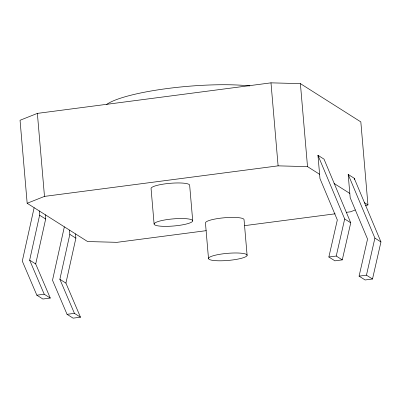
<?xml version="1.0" encoding="UTF-8"?>
<svg xmlns="http://www.w3.org/2000/svg" width="401" height="401" viewBox="0 0 401 401"><rect width="100%" height="100%" fill="white"/><g stroke="black" fill="none" stroke-linecap="round" stroke-linejoin="round"><path stroke-width="0.6" d="M34.13 207.733L22.296 261.116L36.842 295.186L42.882 299.016L50.26 298.048L35.699 263.978L29.654 260.154L39.619 215.212L39.253 210.936M35.699 263.978L45.664 219.041L45.298 214.761M64.345 226.871L52.511 280.254L67.057 314.324L73.102 318.153L80.476 317.186L65.914 283.116L59.874 279.291L69.834 234.349L69.468 230.074M65.914 283.116L75.879 238.179L75.513 233.898M328.865 257.011L337.326 219.928L319.963 178.56L317.973 155.312L324.013 159.137L350.735 222.796L342.284 259.873L334.91 260.835L328.865 257.011L336.244 256.044L342.284 259.873M336.244 256.044L344.69 218.966L317.973 155.312M359.08 276.149L367.547 239.066L350.183 197.698L348.188 174.45L354.233 178.275L380.95 241.933L372.504 279.011L365.126 279.973L359.08 276.149L366.459 275.181L372.504 279.011M366.459 275.181L374.905 238.104L348.188 174.45M365.637 205.823L367.943 204.906L360.83 121.899L300.394 83.624L270.991 82.847L37.368 113.388L20.05 120.27L27.168 203.277L87.598 241.552L117.007 242.329L206.239 230.66M27.168 203.277L44.486 196.395L278.104 165.854L307.512 166.631L319.597 174.285M355.246 209.949L350.624 211.788L346.289 212.355M244.66 225.638L335.136 213.813M36.842 295.186L44.215 294.224L50.26 298.048M67.057 314.324L74.436 313.361L80.476 317.186M334.048 183.437L349.812 193.422M364.263 202.575L367.943 204.906M344.69 218.966L350.735 222.796M374.905 238.104L380.95 241.933M39.619 215.212L45.664 219.041M69.834 234.349L75.879 238.179M59.874 279.291L74.436 313.361M29.654 260.154L44.215 294.224M354.233 178.275L354.334 179.498M300.394 83.624L307.512 166.631M270.991 82.847L278.104 165.854M247.106 255.322A19.373 3.564 -4.9 0 0 218.294 254.565A19.373 3.564 -4.9 0 0 218.004 260.78A19.373 3.564 -4.9 0 0 247.106 255.322L244.054 219.748A19.373 3.564 -4.9 0 0 224.916 217.723A19.373 3.564 -4.9 0 0 205.447 222.881L208.495 258.46M192.716 220.876A19.373 3.564 -4.9 0 0 163.904 220.119A19.373 3.564 -4.9 0 0 163.613 226.334A19.373 3.564 -4.9 0 0 192.716 220.876L189.663 185.302A19.373 3.564 -4.9 0 0 170.525 183.277A19.373 3.564 -4.9 0 0 151.057 188.435L154.104 224.009M37.368 113.388L44.486 196.395M106.641 104.43A85.969 15.814 -4.9 0 1 249.908 85.929"/></g></svg>
